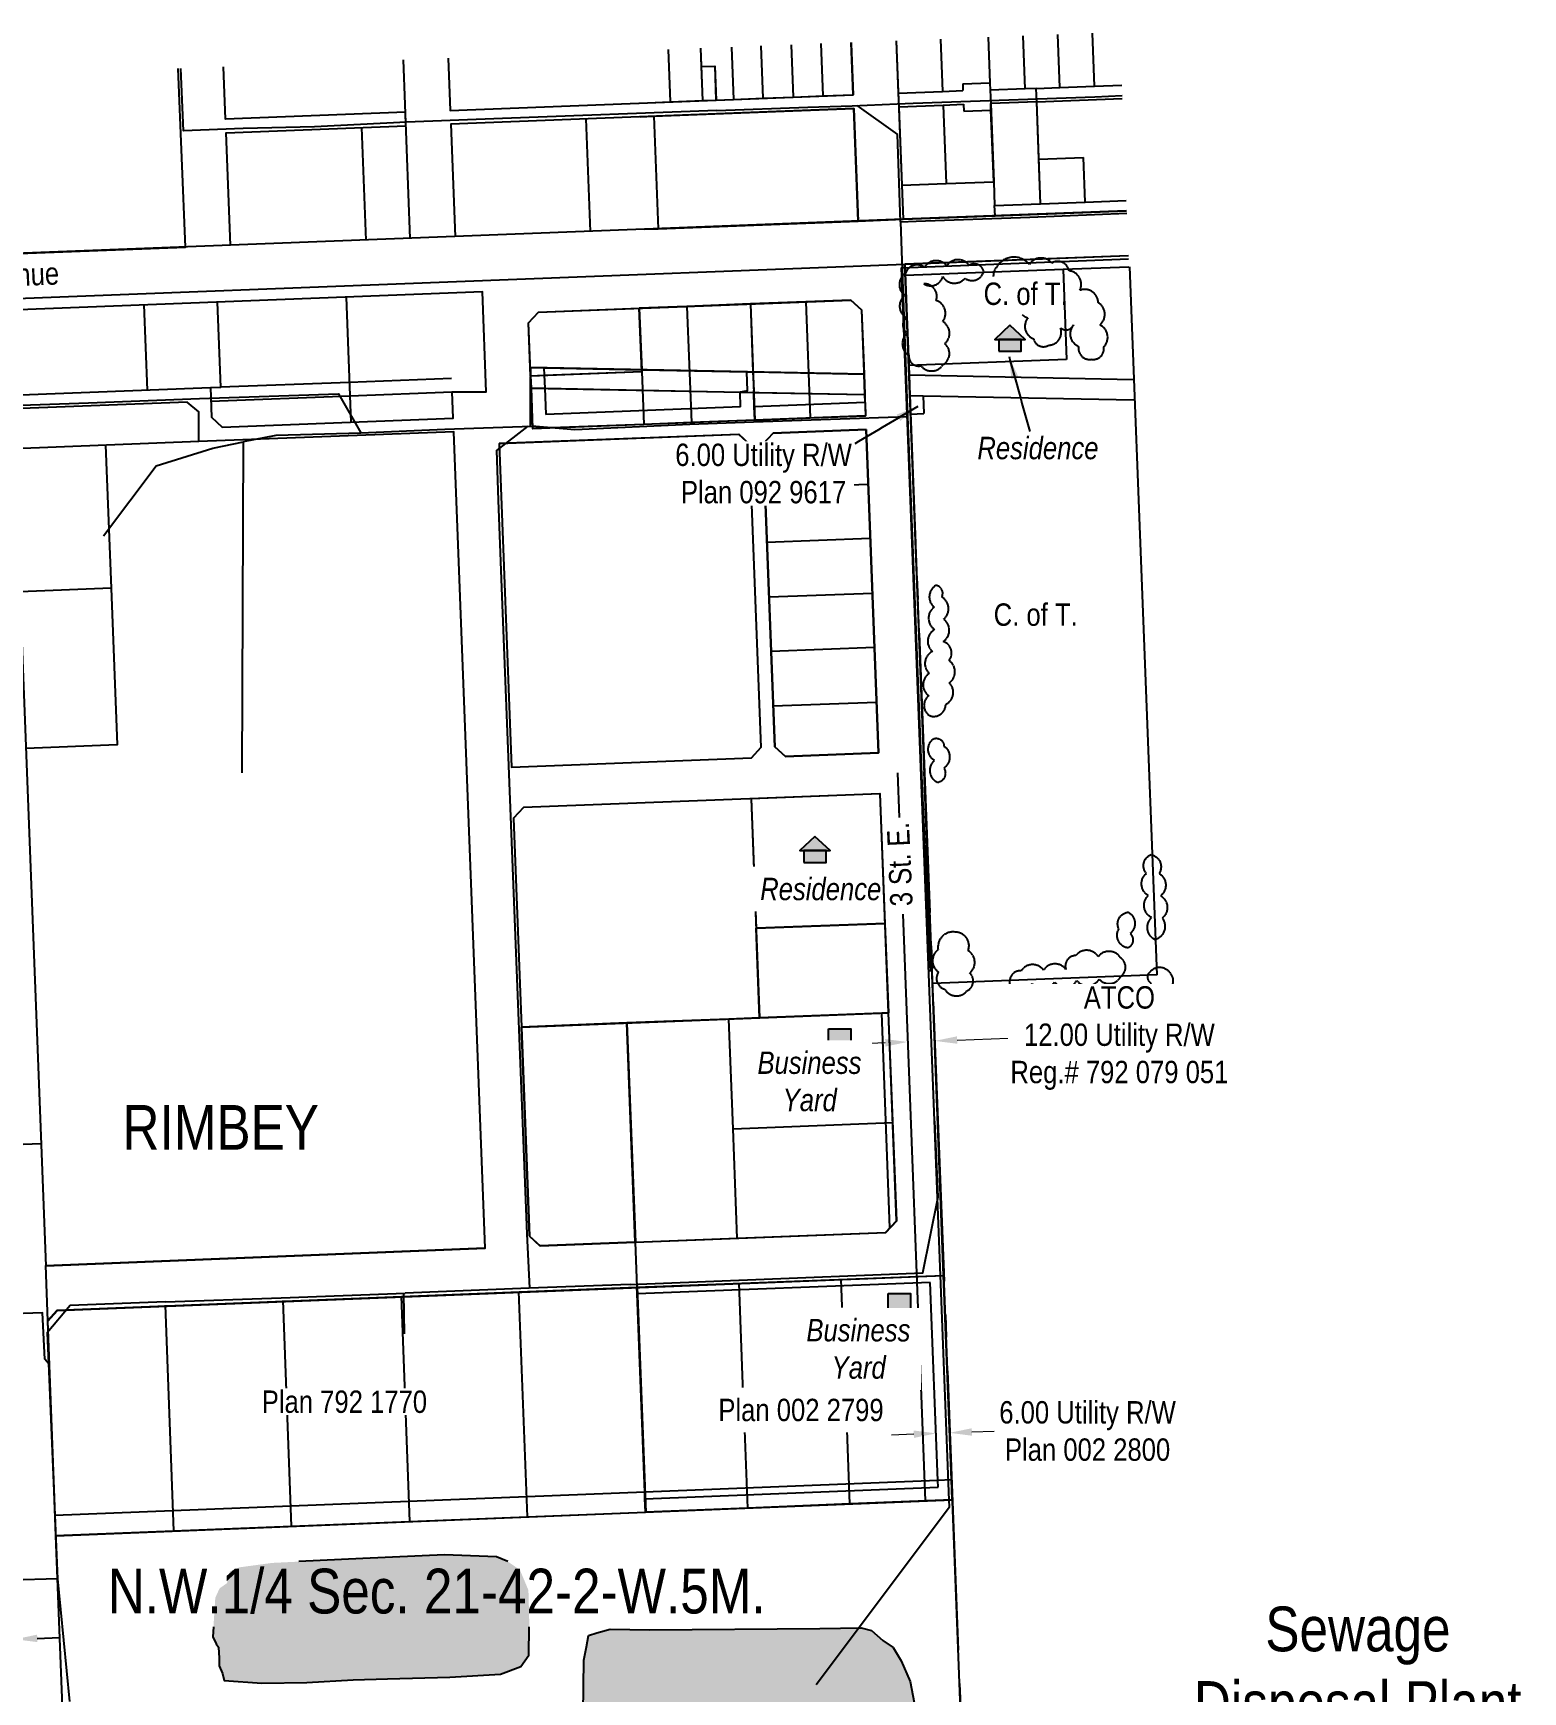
# Model space of a CAD drawing. Extents: x 670596 to 687743, y 5824540 to 5836613.
# Drawn here: x 687055 to 687721, y 5835144 to 5835885 of the extents above; entities that cross this region are included whole.
import ezdxf
from ezdxf.enums import TextEntityAlignment as Align

# ---------------------------------------------------------------- set-up
doc = ezdxf.new("R2010")
doc.units = 0
doc.header["$LTSCALE"] = 5
doc.header["$PDSIZE"] = 0.5
doc.linetypes.add('0', pattern=[1, 1, 0])
doc.linetypes.add('foc-QUARTERLINE', pattern=[33, 25, -3, 2, -3])
doc.layers.get('Defpoints').update_dxf_attribs({"color": 9})
doc.layers.add('10-20_pump_placements_Lin', color=7, linetype='Continuous', plot=False)
for name, color, linetype in [('AS-POWER', 104, 'foc-POWER'), ('AS-RESIDENCE', 14, 'Continuous'), ('AS-TELEPHONE', 224, 'foc-TEL'), ('C-SYMBOL', 7, 'Continuous'), ('F-RW', 190, 'Continuous'), ('L-QSEC', 8, 'foc-QUARTERLINE'), ('L-ROAD-T', 7, 'Continuous'), ('L-SEC', 7, 'Continuous'), ('L-TITLEDB', 4, 'Continuous'), ('L-TITLEDB-T', 4, 'Continuous'), ('T-BUSH', 110, '0'), ('T-WATER', 160, 'Continuous'), ('T-WATER-H', 133, 'Continuous')]:
    doc.layers.add(name, color=color, linetype=linetype)
doc.layers.add('F-RW-T', color=190, linetype='Continuous', lineweight=9)
doc.styles.add('175L', font='ARIALN.TTF', dxfattribs={"height": 20})
doc.styles.add('80CG', font='ARIALN.TTF', dxfattribs={"height": 10})
doc.styles.add('80L', font='ARIALN.TTF', dxfattribs={"height": 10})
doc.styles.add('foc-LtypeFont', font='ARIALN.TTF', dxfattribs={"height": 7.35})
doc.linetypes.add('foc-POWER', pattern='A,6,-1,["P",foc-LtypeFont,S=0.2,R=0,X=-0.625,Y=-0.75],-1.24,4', length=12.24)
doc.linetypes.add('foc-TEL', pattern='A,2,-1,["T",foc-LtypeFont,S=0.2,R=0,X=-0.425,Y=-0.75],-1.24,8', length=12.24)
doc.linetypes.add('foc-TEL-NOLINE', pattern='A,0,-2,["T",foc-LtypeFont,S=0.2,R=0,X=-0.425,Y=-0.75],-10.24', length=12.24)
doc.dimstyles.new('Compass 5 000', dxfattribs={"dimscale": 5, "dimtxt": 9, "dimasz": 2, "dimexe": 0.2, "dimexo": 0.0625, "dimgap": 0.5, "dimtad": 0, "dimtih": 1, "dimtoh": 1, "dimzin": 0, "dimdsep": 46, "dimtxsty": '80CG', "dimcen": 0.1, "dimse1": 1, "dimse2": 1, "dimclrd": 256, "dimclrt": 256, "dimaunit": 1, "dimadec": 4, "dimazin": 0, "dimtfac": 0.06, "dimtofl": 0, "dimtmove": 0, "dimatfit": 1, "dimfxl": 0.2, "dimtolj": 1, "dimtzin": 0, "dimlwd": -1, "dimarcsym": 0})

# ---------------------------------------------------------------- blocks, each defined once
blk = doc.blocks.new('*D567')
at = {"layer": 'Defpoints', "color": 0, "transparency": 16777216}
for p in [(687046.48, 5835167.3), (687047.45, 5835064.85), (687050.46, 5835064.96)]:
    blk.add_point(p, dxfattribs=at)
at = {"layer": 'F-RW', "transparency": 16777216}
for p, q in [((687033.47, 5835166.8), (687023.48, 5835166.41)), ((687056.47, 5835167.69), (687066.46, 5835168.08))]:
    blk.add_line(p, q, dxfattribs=at)
for points in [[(687033.4, 5835168.46), (687033.53, 5835165.13), (687043.46, 5835167.18)], [(687056.41, 5835169.36), (687056.54, 5835166.03), (687046.48, 5835167.3)]]:
    blk.add_solid(points, dxfattribs=at)
at = {"layer": 'F-RW', "transparency": 16777216, "insert": (686981.79, 5835166.41), "char_height": 10, "attachment_point": 5, "style": '80CG'}
blk.add_mtext('\\A1;3.00 Utility R/W\\PPlan 092 5275', dxfattribs=at)
blk = doc.blocks.new('*D641')
at = {"layer": 'Defpoints', "color": 0, "transparency": 16777216}
for p in [(687458.14, 5835263.42), (687464.14, 5835263.65), (687464.29, 5835259.58)]:
    blk.add_point(p, dxfattribs=at)
at = {"layer": 'F-RW-T', "transparency": 16777216}
for p, q in [((687448.3, 5835258.97), (687438.31, 5835258.59)), ((687474.29, 5835259.96), (687484.28, 5835260.35))]:
    blk.add_line(p, q, dxfattribs=at)
for points in [[(687448.24, 5835260.64), (687448.37, 5835257.3), (687458.29, 5835259.35)], [(687474.22, 5835261.63), (687474.35, 5835258.3), (687464.29, 5835259.58)]]:
    blk.add_solid(points, dxfattribs=at)
at = {"layer": 'F-RW-T', "transparency": 16777216, "insert": (687525.99, 5835260.35), "char_height": 10, "attachment_point": 5, "style": '80CG'}
blk.add_mtext('\\A1;6.00 Utility R/W\\PPlan 002 2800', dxfattribs=at)
blk = doc.blocks.new('*D651')
at = {"layer": 'Defpoints', "color": 0, "transparency": 16777216}
for p in [(687457.71, 5835434.8), (687450.81, 5835298.12), (687462.96, 5835298.59)]:
    blk.add_point(p, dxfattribs=at)
at = {"layer": 'F-RW-T', "transparency": 16777216}
for p, q in [((687435.56, 5835433.94), (687425.57, 5835433.56)), ((687467.7, 5835435.18), (687490.49, 5835436.06))]:
    blk.add_line(p, q, dxfattribs=at)
for points in [[(687435.5, 5835435.61), (687435.63, 5835432.28), (687445.55, 5835434.33)], [(687467.63, 5835436.85), (687467.76, 5835433.52), (687457.71, 5835434.8)]]:
    blk.add_solid(points, dxfattribs=at)
at = {"layer": 'F-RW-T', "transparency": 16777216, "insert": (687540.22, 5835436.06), "char_height": 10, "attachment_point": 5, "style": '80CG', "bg_fill": 3, "box_fill_scale": 1.1, "bg_fill_color": 256, "bg_fill_true_color": 13158600, "bg_fill_transparency": 0}
blk.add_mtext('\\A1;ATCO\\P12.00 Utility R/W\\PReg.# 792 079 051', dxfattribs=at)
blk = doc.blocks.new('res_other')
blk.add_hatch(color=14).paths.add_polyline_path([(-1.09, 0.73), (0.91, 0.73), (0.91, -0.69), (-1.09, -0.69)])
at = {"color": 14}
blk.add_lwpolyline([(-1.09, 0.73), (0.91, 0.73), (0.91, -0.69), (-1.09, -0.69)], close=True, dxfattribs=at)
blk = doc.blocks.new('res_occ')
for points in [[(0.1, 0.89), (-1.26, -0.37), (1.46, -0.37)], [(-0.9, -1.43), (1.1, -1.43), (1.1, -0.37), (-0.9, -0.37)]]:
    blk.add_hatch(color=14).paths.add_polyline_path(points)
at = {"color": 14}
for points in [[(0.1, 0.89), (-1.26, -0.37), (1.46, -0.37)], [(-0.9, -1.43), (1.1, -1.43), (1.1, -0.37), (-0.9, -0.37)]]:
    blk.add_lwpolyline(points, close=True, dxfattribs=at)

msp = doc.modelspace()

# ---------------------------------------------------------------- hatches: boundary and pattern name
at = {"layer": 'T-WATER-H'}
h = msp.add_hatch(color=256, dxfattribs=at)
h.dxf.hatch_style = 1
h.paths.add_polyline_path([(687140.038, 5835148.883), (687156.9, 5835147.609), (687177.027, 5835147.965), (687197.698, 5835149.226), (687213.11, 5835149.584), (687240.853, 5835150.299), (687263.519, 5835151.742), (687272.586, 5835155.182), (687276.214, 5835160.255), (687276.4, 5835175.476), (687276.042, 5835189.249), (687272.237, 5835198.311), (687266.98, 5835201.937), (687261.722, 5835204.113), (687238.514, 5835205.027), (687202.067, 5835203.408), (687161.451, 5835201.427), (687146.763, 5835199.439), (687142.592, 5835197.628), (687141.684, 5835194.367), (687141.321, 5835192.373), (687138.419, 5835190.381), (687137.875, 5835189.838), (687136.061, 5835185.851), (687134.967, 5835168.455), (687136.417, 5835165.193), (687137.504, 5835163.743), (687137.865, 5835158.85), (687137.864, 5835155.407), (687139.313, 5835151.964)])
h = msp.add_hatch(color=256, dxfattribs=at)
h.dxf.hatch_style = 1
h.paths.add_polyline_path([(687089.193, 5835050.864), (687091.188, 5835054.562), (687094.605, 5835055.7), (687112.544, 5835055.978), (687294.561, 5835061.337), (687299.117, 5835061.336), (687299.687, 5835063.043), (687300.876, 5835157.93), (687302.017, 5835163.905), (687302.873, 5835169.027), (687306.575, 5835170.165), (687312.555, 5835171.87), (687330.209, 5835171.58), (687406.292, 5835172.127), (687424.801, 5835172.406), (687429.356, 5835171.266), (687434.48, 5835166.711), (687439.035, 5835163.579), (687442.735, 5835157.602), (687446.742, 5835148.391), (687448.448, 5835139), (687450.436, 5835123.348), (687453.269, 5835081.777), (687456.392, 5835054.457), (687456.675, 5835049.334), (687457.52, 5835018.316), (687457.801, 5835007.218), (687456.09, 5834999.819), (687454.665, 5834996.974), (687451.532, 5834994.983), (687446.065, 5834994.083), (687261.337, 5834983.276), (687170.905, 5834979.349), (687094.474, 5834975.626), (687091.974, 5834977.768), (687089.832, 5834981.16), (687087.513, 5834987.229), (687087.289, 5834992.447), (687086.227, 5835021.538), (687086.532, 5835041.074), (687088.285, 5835048.421)])

# ---------------------------------------------------------------- linework, layer by layer
at = {"layer": '10-20_pump_placements_Lin'}
msp.add_lwpolyline([(687404.677, 5835147.023), (687464.242, 5835226.516), (687464.125, 5835229.538), (687460.251, 5835329.938), (687442.869, 5835780.447), (687544.279, 5835784.367)], dxfattribs=at)
msp.add_lwpolyline([(687404.677, 5835147.023), (687464.242, 5835226.516), (687464.125, 5835229.538), (687460.251, 5835329.938), (687442.869, 5835780.447), (687544.279, 5835784.367)], dxfattribs=at)
msp.add_lwpolyline([(687404.677, 5835147.023), (687464.242, 5835226.516), (687464.125, 5835229.538), (687460.251, 5835329.938), (687442.869, 5835780.447), (687544.279, 5835784.367)], dxfattribs=at)
msp.add_lwpolyline([(687404.677, 5835147.023), (687464.242, 5835226.516), (687464.125, 5835229.538), (687460.251, 5835329.938), (687442.869, 5835780.447), (687544.279, 5835784.367)], dxfattribs=at)
at = {"layer": 'AS-POWER'}
msp.add_line((687433.186, 5835545.268), (687435.423, 5835487.331), dxfattribs=at)
at = {"layer": 'AS-POWER', "flags": 128}
for points in [[(687180.367, 5835843.498), (687148.552, 5835842.697), (687121.864, 5835841.665), (687120.711, 5835869.559)], [(687460.882, 5835854.482), (687529.244, 5835856.872)], [(687529.244, 5835856.872), (687541.461, 5835857.404)], [(687360.211, 5835850.722), (687264.401, 5835847.191)], [(687360.211, 5835850.722), (687400.872, 5835852.164), (687420.744, 5835852.868), (687440.809, 5835853.743)], [(687422.81, 5835852.958), (687440.983, 5835840.079)], [(687440.809, 5835853.743), (687447.987, 5835854.091), (687460.882, 5835854.482)], [(687221.494, 5835845.485), (687180.367, 5835843.498)], [(687264.401, 5835847.191), (687221.494, 5835845.485)], [(687442.403, 5835800.968), (687440.983, 5835840.079)], [(687500.185, 5835803.058), (687543.49, 5835804.815)], [(687442.403, 5835800.968), (687449.405, 5835801.221), (687500.185, 5835803.058)], [(687442.403, 5835800.968), (687443.321, 5835774.964), (687443.894, 5835758.724)], [(687443.894, 5835758.724), (687445.487, 5835713.799)], [(687276.982, 5835709.648), (687276.923, 5835731.809)], [(686685.936, 5835705.024), (686708.025, 5835705.475), (686732.045, 5835706.539), (686756.841, 5835707.668), (686809.337, 5835709.849), (686841.365, 5835711.206), (686878.506, 5835712.561), (686919.463, 5835713.873), (686949.821, 5835715.04), (686979.271, 5835716.152), (686994.35, 5835716.721), (687044.815, 5835718.842), (687079.319, 5835720.066), (687129.062, 5835721.955), (687191.207, 5835724.118), (687201.127, 5835706.704)], [(687148.64, 5835702.823), (687163.26, 5835705.652), (687201.066, 5835706.701), (687238.682, 5835708.35), (687277.52, 5835709.67)], [(687275.839, 5835709.617), (687261.766, 5835698.775), (687262.513, 5835676.5)], [(687296.845, 5835707.964), (687277.52, 5835709.67)], [(687348.144, 5835710.408), (687296.845, 5835707.964)], [(687376.71, 5835711.468), (687348.144, 5835710.408)], [(687445.487, 5835713.799), (687376.71, 5835711.468)], [(687445.49, 5835713.748), (687451.953, 5835549.856)], [(687086.065, 5835660.563), (687109.675, 5835691.857), (687134.992, 5835699.714), (687148.623, 5835702.594)], [(687148.052, 5835554.635), (687148.636, 5835702.723)], [(687262.513, 5835676.5), (687264.045, 5835637.303)], [(687264.045, 5835637.303), (687268.039, 5835535.105)], [(687451.953, 5835549.856), (687455.724, 5835465.874)], [(687268.039, 5835535.105), (687275.258, 5835348.519)], [(687370.275, 5835327.872), (687452.308, 5835331.082), (687459.16, 5835365.061), (687457.681, 5835398.889)], [(687275.258, 5835348.519), (687276.462, 5835324.195)], [(687276.387, 5835324.192), (687220.932, 5835322.086)], [(687321.531, 5835325.942), (687276.387, 5835324.192)], [(687321.531, 5835325.942), (687370.127, 5835327.867), (687370.275, 5835327.872)], [(687113.734, 5835318.082), (687071.228, 5835316.545), (687060.876, 5835304.327), (687061.46, 5835290.646)], [(687113.734, 5835318.082), (687165.451, 5835319.953), (687220.932, 5835322.086)], [(687220.14, 5835322.057), (687220.502, 5835303.907)], [(687061.46, 5835290.646), (687059.918, 5835292.557), (687058.765, 5835313.268), (687041.65, 5835312.589), (687037.209, 5835309.231), (687003.845, 5835307.936)], [(687061.46, 5835290.646), (687065.569, 5835194.335), (687065.577, 5835194.254)], [(687065.569, 5835194.335), (687045.161, 5835193.686), (686997.571, 5835201.937)], [(687065.577, 5835194.254), (687070.905, 5835139.549)]]:
    msp.add_lwpolyline(points, dxfattribs=at)
at = {"layer": 'AS-TELEPHONE', "linetype": 'foc-TEL-NOLINE', "flags": 128}
msp.add_lwpolyline([(687444.308, 5835782.003), (687544.222, 5835785.845)], dxfattribs=at)
at = {"layer": 'F-RW', "flags": 128}
for points in [[(687503.267, 5835854.622), (687541.512, 5835856.078)], [(687504.237, 5835829.004), (687524.219, 5835829.747)], [(687524.971, 5835809.791), (687524.219, 5835829.747)], [(687195.989, 5835729.339), (687241.686, 5835731.09)], [(687276.892, 5835735.843), (687283, 5835735.723)], [(687283, 5835735.723), (687326.664, 5835734.864)], [(687283, 5835735.723), (687283.128, 5835732.371)], [(687283.128, 5835732.371), (687283.348, 5835726.571)], [(687326.664, 5835734.864), (687373.678, 5835733.929)], [(687373.678, 5835733.929), (687376.422, 5835733.875)], [(687374, 5835725.417), (687373.678, 5835733.929)], [(687376.422, 5835733.875), (687426.057, 5835732.896)], [(687446.189, 5835732.504), (687546.357, 5835730.511)], [(687134.125, 5835720.87), (687196.22, 5835723.249)], [(687138.464, 5835727.137), (687195.989, 5835729.339)], [(687196.22, 5835723.249), (687241.917, 5835724.999)], [(687277.24, 5835726.691), (687283.348, 5835726.571)], [(687283.348, 5835726.571), (687370.659, 5835724.849)], [(687283.348, 5835726.571), (687283.807, 5835714.849)], [(687374, 5835725.417), (687370.659, 5835724.849)], [(687370.659, 5835724.849), (687376.768, 5835724.728)], [(687370.911, 5835718.189), (687370.659, 5835724.849)], [(687376.768, 5835724.728), (687426.406, 5835723.744)], [(687446.537, 5835723.352), (687452.55, 5835723.231)], [(687452.55, 5835723.231), (687546.711, 5835721.328)], [(687452.55, 5835723.231), (687452.857, 5835715.223)], [(687370.911, 5835718.189), (687283.807, 5835714.849)], [(687426.54, 5835720.223), (687377.011, 5835718.321)], [(687446.857, 5835714.993), (687452.857, 5835715.223)], [(687440.988, 5835554.695), (687441.752, 5835534.723)], [(687452.979, 5835555.154), (687465.442, 5835229.59)], [(687443.411, 5835491.391), (687453.451, 5835229.131)], [(687437.633, 5835351.18), (687433.97, 5835447.17)], [(687455.703, 5835326.756), (687324.6, 5835321.726)], [(687459.103, 5835238.344), (687455.703, 5835326.756)], [(687459.103, 5835238.344), (687328.016, 5835233.135)], [(687328.132, 5835230.135), (687459.218, 5835235.346)], [(687465.1, 5835238.583), (687459.103, 5835238.344)], [(687459.218, 5835235.346), (687459.103, 5835238.344)], [(687328.016, 5835233.135), (687064.306, 5835222.656)]]:
    msp.add_lwpolyline(points, dxfattribs=at)
msp.add_lwpolyline([(687426.074, 5835732.89), (687276.908, 5835735.788), (687276.908, 5835726.636), (687426.426, 5835723.738)], close=True, dxfattribs=at)
at = {"layer": 'L-QSEC', "flags": 128}
for points in [[(687440.483, 5835881.918), (687443.531, 5835802.102)], [(687444.308, 5835782.003), (687475.352, 5834977.461)]]:
    msp.add_lwpolyline(points, dxfattribs=at)
at = {"layer": 'L-SEC', "flags": 128}
for points in [[(687543.446, 5835805.944), (687443.531, 5835802.102)], [(687443.507, 5835802.109), (686641.671, 5835771.112)], [(687444.308, 5835782.003), (687544.222, 5835785.845)], [(686642.435, 5835751.01), (687444.308, 5835782.004)]]:
    msp.add_lwpolyline(points, dxfattribs=at)
at = {"layer": 'L-TITLEDB', "flags": 128}
for points in [[(687240.222, 5835874.178), (687241.123, 5835850.726), (687421.237, 5835857.735), (687420.331, 5835881.139)], [(687353.02, 5835878.538), (687353.931, 5835855.121)], [(687353.369, 5835870.377), (687353.053, 5835878.539)], [(687366.749, 5835879.069), (687367.645, 5835855.668)], [(687381.043, 5835856.188), (687380.146, 5835879.586)], [(687393.541, 5835880.104), (687394.439, 5835856.711)], [(687407.835, 5835857.227), (687406.935, 5835880.622)], [(687420.357, 5835881.141), (687420.378, 5835880.587)], [(687420.378, 5835880.587), (687421.261, 5835857.743)], [(687440.464, 5835881.918), (687441.36, 5835858.515)], [(687460.26, 5835882.683), (687461.15, 5835859.272)], [(687481.588, 5835883.507), (687482.361, 5835863.138)], [(687498.027, 5835860.418), (687497.137, 5835884.108)], [(687513.574, 5835861), (687512.68, 5835884.709)], [(687529.122, 5835861.584), (687528.186, 5835885.308)], [(687223.194, 5835793.583), (687220.124, 5835873.402)], [(687338.443, 5835877.975), (687339.342, 5835854.581)], [(686961.988, 5835783.49), (687122.696, 5835789.7), (687119.455, 5835869.511)], [(687142.799, 5835790.479), (687140.874, 5835840.737), (687221.262, 5835843.856), (687221.028, 5835849.946), (687140.641, 5835846.828), (687139.742, 5835870.295)], [(687353.339, 5835870.347), (687359.429, 5835870.586), (687360.013, 5835855.348)], [(687353.369, 5835870.377), (687359.457, 5835870.614)], [(687353.954, 5835855.151), (687353.369, 5835870.377)], [(687360.036, 5835855.376), (687359.457, 5835870.614)], [(687381.043, 5835856.188), (687394.439, 5835856.711)], [(687394.439, 5835856.711), (687407.835, 5835857.227)], [(687407.835, 5835857.227), (687421.261, 5835857.743)], [(687441.36, 5835858.515), (687461.15, 5835859.272)], [(687441.36, 5835858.515), (687441.592, 5835852.422)], [(687461.15, 5835859.272), (687470.29, 5835859.623)], [(687470.174, 5835862.669), (687482.361, 5835863.138)], [(687470.174, 5835862.669), (687470.29, 5835859.623)], [(687482.361, 5835863.138), (687482.485, 5835859.837)], [(687498.027, 5835860.418), (687482.485, 5835859.837)], [(687482.485, 5835859.837), (687482.712, 5835853.842)], [(687503.04, 5835860.606), (687498.027, 5835860.418)], [(687503.04, 5835860.606), (687513.574, 5835861)], [(687503.267, 5835854.622), (687503.04, 5835860.606)], [(687513.574, 5835861), (687529.122, 5835861.584)], [(687529.122, 5835861.584), (687541.281, 5835862.056)], [(687423.415, 5835801.329), (687421.468, 5835851.646), (687241.357, 5835844.635), (687243.289, 5835794.359)], [(687325.818, 5835854.056), (687339.342, 5835854.581)], [(687332.103, 5835848.2), (687421.49, 5835851.653)], [(687339.342, 5835854.581), (687353.954, 5835855.151)], [(687353.954, 5835855.151), (687360.036, 5835855.376)], [(687360.036, 5835855.376), (687367.645, 5835855.668)], [(687367.645, 5835855.668), (687381.043, 5835856.188)], [(687421.49, 5835851.653), (687423.42, 5835801.336)], [(687441.592, 5835852.422), (687461.385, 5835853.182)], [(687441.592, 5835852.422), (687442.928, 5835817.312)], [(687461.385, 5835853.182), (687470.522, 5835853.533)], [(687461.385, 5835853.182), (687462.719, 5835818.08)], [(687470.522, 5835853.533), (687470.635, 5835850.483)], [(687470.635, 5835850.483), (687482.822, 5835850.955)], [(687503.267, 5835854.622), (687482.712, 5835853.842)], [(687482.822, 5835850.955), (687482.712, 5835853.842)], [(687482.712, 5835853.842), (687484.039, 5835818.879)], [(687484.039, 5835818.879), (687482.822, 5835850.955)], [(687504.237, 5835829.004), (687503.267, 5835854.622)], [(687504.987, 5835809.031), (687503.267, 5835854.622)], [(687201.449, 5835843.086), (687203.407, 5835792.819)], [(687301.646, 5835846.981), (687303.588, 5835796.694)], [(687326.048, 5835847.966), (687332.103, 5835848.2)], [(687332.103, 5835848.2), (687334.035, 5835797.902)], [(687504.987, 5835809.031), (687504.237, 5835829.004)], [(687442.928, 5835817.312), (687462.719, 5835818.08)], [(687442.928, 5835817.312), (687443.513, 5835802.109)], [(687462.719, 5835818.08), (687484.039, 5835818.879)], [(687484.039, 5835818.879), (687484.441, 5835808.268)], [(687484.441, 5835808.268), (687504.987, 5835809.031)], [(687484.615, 5835803.691), (687484.441, 5835808.268)], [(687484.615, 5835803.691), (687543.449, 5835805.885)], [(687504.987, 5835809.031), (687524.971, 5835809.791)], [(687524.971, 5835809.791), (687543.272, 5835810.465)], [(687327.945, 5835797.67), (687334.035, 5835797.902)], [(687334.035, 5835797.902), (687423.42, 5835801.336)], [(687423.42, 5835801.336), (687443.513, 5835802.109)], [(687443.513, 5835802.109), (687484.615, 5835803.691)], [(687544.222, 5835785.833), (687444.308, 5835782.004)], [(687475.347, 5834977.596), (687444.308, 5835782.004)], [(687515.072, 5835779.673), (687444.499, 5835776.977)], [(687444.499, 5835776.977), (687446.026, 5835736.781)], [(687544.418, 5835780.759), (687515.072, 5835779.673)], [(687515.072, 5835779.673), (687516.623, 5835739.487)], [(687557.094, 5835464.264), (687544.962, 5835780.779)], [(687048.386, 5835761.668), (687043.992, 5835756.926), (687045.282, 5835723.441), (687133.913, 5835726.86), (687134.42, 5835713.597), (687139.165, 5835709.21), (687242.389, 5835713.194), (687241.937, 5835724.933), (687257.162, 5835724.933), (687255.467, 5835769.667), (687048.386, 5835761.668)], [(687194.548, 5835767.312), (687196.691, 5835711.429)], [(687104.127, 5835763.819), (687105.582, 5835725.765)], [(687133.913, 5835726.86), (687138.483, 5835727.037), (687137.034, 5835765.091)], [(687276.126, 5835755.88), (687280.522, 5835760.624)], [(687277.049, 5835732.083), (687326.712, 5835734), (687325.617, 5835762.316)], [(687280.522, 5835760.624), (687325.61, 5835762.355)], [(687346.927, 5835763.171), (687325.61, 5835762.355)], [(687325.61, 5835762.355), (687326.664, 5835734.864)], [(687375.27, 5835764.254), (687346.927, 5835763.171)], [(687346.927, 5835763.171), (687348.904, 5835711.237)], [(687400.025, 5835765.205), (687375.27, 5835764.254)], [(687375.27, 5835764.254), (687376.422, 5835733.875)], [(687375.277, 5835764.231), (687377.263, 5835712.299)], [(687420.211, 5835765.983), (687400.025, 5835765.205)], [(687400.025, 5835765.205), (687401.995, 5835713.271)], [(687424.958, 5835761.588), (687420.211, 5835765.983)], [(687424.958, 5835761.588), (687426.057, 5835732.896)], [(687276.892, 5835735.843), (687276.126, 5835755.88)], [(687516.623, 5835739.487), (687446.026, 5835736.781)], [(687277.032, 5835732.138), (687276.892, 5835735.843)], [(687277.032, 5835732.138), (687283.128, 5835732.371)], [(687277.032, 5835732.138), (687277.24, 5835726.691)], [(687283.128, 5835732.371), (687326.695, 5835734.038)], [(687326.664, 5835734.864), (687326.695, 5835734.038)], [(687326.695, 5835734.038), (687327.587, 5835710.422)], [(687376.422, 5835733.875), (687376.738, 5835725.551)], [(687426.057, 5835732.896), (687426.406, 5835723.744)], [(687446.026, 5835736.781), (687446.189, 5835732.504)], [(687446.189, 5835732.504), (687446.537, 5835723.352)], [(687277.24, 5835726.691), (687277.934, 5835708.519)], [(687376.768, 5835724.728), (687376.738, 5835725.551)], [(687377.011, 5835718.321), (687376.768, 5835724.728)], [(687426.54, 5835720.223), (687426.406, 5835723.744)], [(687446.537, 5835723.352), (687446.857, 5835714.993)], [(687060.244, 5835334.217), (687256.642, 5835342.199), (687242.623, 5835707.102), (687128.737, 5835702.707), (687128.737, 5835715.971), (687123.485, 5835720.358), (687045.516, 5835717.351), (687060.244, 5835334.217)], [(687377.239, 5835712.321), (687377.011, 5835718.321)], [(687426.54, 5835720.223), (687426.77, 5835714.222)], [(687327.587, 5835710.422), (687277.934, 5835708.519)], [(687348.904, 5835711.237), (687327.587, 5835710.422)], [(687377.239, 5835712.321), (687348.904, 5835711.237)], [(687377.239, 5835712.321), (687401.995, 5835713.271)], [(687380.992, 5835701.794), (687386.149, 5835566.328), (687390.895, 5835561.934), (687432.531, 5835563.523), (687427.003, 5835708.132)], [(687427.003, 5835708.132), (687385.387, 5835706.534)], [(687401.995, 5835713.271), (687426.77, 5835714.222)], [(687446.857, 5835714.993), (687452.979, 5835555.154)], [(687128.737, 5835702.707), (687046.188, 5835699.516)], [(687086.998, 5835701.095), (687089.452, 5835637.147), (687048.658, 5835635.573)], [(687370.153, 5835705.955), (687262.919, 5835701.846)], [(687370.153, 5835705.955), (687374.901, 5835701.558)], [(687380.992, 5835701.794), (687385.387, 5835706.534)], [(687381.745, 5835681.994), (687427.935, 5835683.763)], [(687428.866, 5835659.397), (687382.673, 5835657.628)], [(687089.452, 5835637.147), (687092.16, 5835567.11), (687051.352, 5835565.536)], [(687383.601, 5835633.264), (687429.797, 5835635.03)], [(687430.728, 5835610.662), (687384.529, 5835608.898)], [(687385.457, 5835584.532), (687431.66, 5835586.298)], [(687456.6, 5835460.413), (687452.979, 5835555.154)], [(687058.152, 5835388.825), (687038.048, 5835388.023), (687039.961, 5835338.109), (687035.134, 5835333.038), (686891.849, 5835327.301), (686669.043, 5835318.763), (686664.29, 5835323.156), (686657.676, 5835492.894), (686798.021, 5835498.603), (686797.737, 5835505.927), (686657.38, 5835500.509), (686655.889, 5835538.803), (686883.339, 5835547.584), (686888.803, 5835406.371)], [(687273.776, 5835539.109), (687269.384, 5835534.366), (687272.977, 5835440.953), (687276.568, 5835347.539), (687281.314, 5835343.147), (687435.852, 5835349.105), (687440.656, 5835354.292), (687437.079, 5835447.284), (687433.264, 5835545.264), (687273.776, 5835539.109)], [(687433.186, 5835545.268), (687375.627, 5835543.074)], [(687272.977, 5835440.953), (687379.474, 5835445.057), (687375.706, 5835543.052)], [(687375.627, 5835543.074), (687377.841, 5835485.151)], [(687377.841, 5835485.151), (687435.423, 5835487.331)], [(687435.52, 5835487.328), (687377.939, 5835485.129)], [(687435.423, 5835487.331), (687436.969, 5835447.286)], [(687379.363, 5835445.078), (687377.841, 5835485.151)], [(687557.094, 5835464.264), (687456.6, 5835460.413)], [(687461.586, 5835329.989), (687456.6, 5835460.413)], [(687319.971, 5835442.807), (687272.864, 5835441.009)], [(687272.864, 5835441.009), (687276.425, 5835347.594)], [(687365.669, 5835444.553), (687319.971, 5835442.807)], [(687323.713, 5835344.824), (687319.971, 5835442.807)], [(687320.083, 5835442.766), (687323.857, 5835344.785)], [(687323.713, 5835344.824), (687369.413, 5835346.571), (687435.709, 5835349.108), (687440.515, 5835354.293), (687436.969, 5835447.286)], [(687379.363, 5835445.078), (687365.669, 5835444.553)], [(687367.541, 5835395.561), (687365.669, 5835444.553)], [(687433.97, 5835447.17), (687379.363, 5835445.078)], [(687379.474, 5835445.057), (687437.079, 5835447.284)], [(687436.969, 5835447.286), (687433.97, 5835447.17)], [(687367.541, 5835395.561), (687438.834, 5835398.286)], [(687369.413, 5835346.571), (687367.541, 5835395.561)], [(687276.425, 5835347.594), (687281.169, 5835343.2)], [(687323.713, 5835344.824), (687281.169, 5835343.2)], [(687323.713, 5835344.824), (687324.484, 5835324.723)], [(687060.097, 5835334.343), (687256.497, 5835342.26)], [(687060.097, 5835334.343), (687061.034, 5835309.674)], [(687061.034, 5835309.674), (687065.433, 5835314.451), (687324.484, 5835324.723), (687461.586, 5835329.989)], [(687064.843, 5835213.534), (687061.189, 5835309.549), (687065.587, 5835314.327), (687461.735, 5835329.995)], [(687465.1, 5835238.583), (687461.586, 5835329.989)], [(687275.635, 5835222.054), (687271.809, 5835322.712)], [(687324.6, 5835321.726), (687324.484, 5835324.723)], [(687324.635, 5835324.684), (687328.545, 5835224.103)], [(687372.083, 5835277.143), (687370.182, 5835326.468)], [(687416.51, 5835311.88), (687415.881, 5835328.215)], [(687113.649, 5835316.682), (687117.452, 5835215.751)], [(687170.18, 5835217.849), (687166.351, 5835318.695)], [(687219.089, 5835320.704), (687222.918, 5835219.957)], [(687328.016, 5835233.135), (687324.6, 5835321.726)], [(687061.034, 5835309.674), (687064.306, 5835222.656)], [(687417.848, 5835277.143), (687417.712, 5835280.673)], [(687374.056, 5835225.958), (687372.715, 5835260.742)], [(687419.75, 5835227.774), (687418.48, 5835260.742)], [(687465.442, 5835229.59), (687465.1, 5835238.583)], [(687074.569, 5834961.525), (687064.843, 5835213.534), (687465.624, 5835229.597)], [(687328.132, 5835230.135), (687328.016, 5835233.135)], [(687328.362, 5835224.141), (687328.132, 5835230.135)], [(687419.75, 5835227.774), (687374.056, 5835225.958)], [(687465.442, 5835229.59), (687419.75, 5835227.774)], [(687064.306, 5835222.656), (687064.656, 5835213.658)], [(687170.18, 5835217.849), (687222.918, 5835219.957)], [(687222.918, 5835219.957), (687275.635, 5835222.054)], [(687275.635, 5835222.054), (687328.362, 5835224.141)], [(687374.056, 5835225.958), (687328.362, 5835224.141)], [(687064.656, 5835213.658), (687117.452, 5835215.751)], [(687117.452, 5835215.751), (687170.18, 5835217.849)]]:
    msp.add_lwpolyline(points, dxfattribs=at)
for points in [[(687420.217, 5835765.975), (687424.966, 5835761.582), (687426.793, 5835714.216), (687277.959, 5835708.465), (687276.136, 5835755.825), (687280.53, 5835760.57)], [(687427.028, 5835708.126), (687432.603, 5835563.519), (687390.968, 5835561.917), (687386.221, 5835566.309), (687381.019, 5835701.773), (687385.413, 5835706.515)], [(687374.928, 5835701.535), (687370.179, 5835705.931), (687262.946, 5835701.787), (687268.505, 5835557.207), (687375.736, 5835561.328), (687380.134, 5835566.07)]]:
    msp.add_lwpolyline(points, close=True, dxfattribs=at)
at = {"layer": 'T-BUSH', "flags": 128}
for points in [[(687445.468, 5835751.277, 0.5205671), (687446.13, 5835741.299, 0.5205671), (687451.501, 5835736.631, 0.5205671), (687461.487, 5835737.167, 0.5205671), (687462.146, 5835746.457, 0.5205671), (687461.237, 5835756.383, 0.5205671), (687458.31, 5835765.826, 0.5205671), (687452.839, 5835773.281, 0.5205671), (687461.251, 5835776.582, 0.5205671), (687471.216, 5835775.748, 0.5205671), (687479.565, 5835778.691, 0.5205671), (687473.027, 5835781.529, 0.5205671), (687463.029, 5835781.334, 0.5205671), (687453.065, 5835780.626, 0.5205671), (687444.69, 5835778.041, 0.5205671), (687444.227, 5835768.052, 0.5205671), (687444.928, 5835758.082, 0.5205671)], [(687455.406, 5835580.175, 0.5205671), (687462.587, 5835585.248, 0.5205671), (687464.191, 5835594.85, 0.5205671), (687464.066, 5835604.849, 0.5205671), (687461.505, 5835613.353, 0.5205671), (687461.67, 5835623.352, 0.5205671), (687460.831, 5835633.267, 0.5205671), (687458.225, 5835638.421, 0.5205671), (687457.378, 5835628.699, 0.5205671), (687457.632, 5835618.702, 0.5205671), (687456.621, 5835608.885, 0.5205671), (687455.188, 5835599.09, 0.5205671), (687454.986, 5835589.092, 0.5205671)], [(687458.959, 5835550.227, -0.5205671), (687457.527, 5835560.124, -0.5205671), (687457.106, 5835569.866, -0.5205671), (687461.8, 5835566.603, -0.5205671), (687461.758, 5835556.772, -0.5205671)], [(687556.151, 5835480.039, -0.5205671), (687554.64, 5835489.925, -0.5205671), (687553.129, 5835499.81, -0.5205671), (687552.299, 5835509.696, -0.5205671), (687554.409, 5835518.066, -0.5205671), (687557.98, 5835509.657, -0.5205671), (687558.671, 5835499.68, -0.5205671), (687559.362, 5835489.704, -0.5205671)], [(687544.019, 5835476.352, -0.5205671), (687539.942, 5835484.833, -0.5205671), (687544.195, 5835492.339, -0.5205671), (687545.042, 5835482.795, -0.5205671)], [(687459.192, 5835475.556, 0.5205671), (687459.373, 5835465.558, 0.5205671), (687462.104, 5835457.953, 0.5205671), (687472.071, 5835457.132, 0.5205671), (687473.367, 5835465.208, 0.5205671), (687472.597, 5835475.122, 0.5205671), (687467.002, 5835483.41, 0.5205671)], [(687491.301, 5835459.826, 0.5205671), (687501.28, 5835460.469, 0.5205671), (687511.26, 5835461.111, 0.5205671), (687521.239, 5835461.754, 0.5205671), (687531.218, 5835462.397, 0.5205671), (687540.779, 5835463.503, 0.5205671), (687540.732, 5835471.998, 0.5205671), (687530.743, 5835472.468, 0.5205671), (687520.754, 5835472.938, 0.5205671), (687516.311, 5835466.763, 0.5205671), (687506.315, 5835466.461, 0.5205671), (687496.32, 5835466.158, 0.5205671)], [(687554.395, 5835466.137, -0.5205671), (687563.045, 5835464.784, -0.5205671), (687560.847, 5835456.98, -0.5205671), (687554.393, 5835460.527, -0.5205671)]]:
    msp.add_lwpolyline(points, format="xyb", close=True, dxfattribs=at)
msp.add_lwpolyline([(687496.811, 5835759.512, 0.1363729), (687499.334, 5835758.059, 0.5205671), (687501.866, 5835748.679, 0.5205671), (687508.548, 5835745.807, 0.5205671), (687513.881, 5835753.622, 0.5205671), (687519.73, 5835754.928, 0.5205671), (687521.989, 5835745.301, 0.5205671), (687527.724, 5835739.515, 0.5205671), (687533.233, 5835745.05, 0.5205671), (687531.457, 5835754.891, 0.5205671), (687530.741, 5835764.861, 0.5205671), (687522.567, 5835770.354, 0.5205671), (687517.732, 5835779.054, 0.5205671), (687509.987, 5835782.509, 0.5205671), (687500.008, 5835781.862, 0.5205671), (687485.448, 5835780.917, 0.1973708), (687483.866, 5835776.557, 0.1973708)], format="xyb", dxfattribs=at)
at = {"layer": 'T-WATER', "flags": 128}
for points in [[(687266.802, 5835202.01), (687261.722, 5835204.113), (687238.514, 5835205.027), (687202.067, 5835203.408), (687173.409, 5835202.01)], [(687135.247, 5835172.912), (687134.967, 5835168.455), (687136.417, 5835165.193), (687137.504, 5835163.743), (687137.865, 5835158.85), (687137.864, 5835155.407), (687139.313, 5835151.964), (687140.038, 5835148.883), (687156.9, 5835147.609), (687177.027, 5835147.965), (687197.698, 5835149.226), (687213.11, 5835149.584), (687240.853, 5835150.299), (687263.519, 5835151.742), (687272.586, 5835155.182), (687276.214, 5835160.255), (687276.369, 5835172.912)], [(687299.687, 5835063.043), (687300.876, 5835157.93), (687302.017, 5835163.905), (687302.873, 5835169.027), (687306.575, 5835170.165), (687312.555, 5835171.87), (687330.209, 5835171.58), (687406.292, 5835172.127), (687424.801, 5835172.406), (687429.356, 5835171.266), (687434.48, 5835166.711), (687439.035, 5835163.579), (687442.735, 5835157.602), (687446.742, 5835148.391), (687448.448, 5835139)]]:
    msp.add_lwpolyline(points, dxfattribs=at)

# ---------------------------------------------------------------- block references
at = {"layer": 'AS-RESIDENCE', "rotation": 359.9812632251431}
for name, p, xscale, yscale, zscale in [('res_occ', (687490.811, 5835750.282), 5.000595070813415, 5.000595070813415, 5.000595070813415), ('res_occ', (687403.641, 5835521.763), 5.000595070813415, 5.000595070813415, 5.000595070813415), ('res_other', (687415.591, 5835436.546), 5, 5, 5)]:
    msp.add_blockref(name, p, dxfattribs=dict(at, xscale=xscale, yscale=yscale, zscale=zscale))

# ---------------------------------------------------------------- texts
at = {"layer": 'C-SYMBOL', "color": 3, "style": '175L'}
for s, p in [('RIMBEY', (687138.484, 5835380.119)), ('N.W.1/4 Sec. 21-42-2-W.5M.', (687235.046, 5835172.847))]:
    msp.add_text(s, height=20, dxfattribs=at).set_placement(p, align=Align.BOTTOM_CENTER)
at = {"layer": 'C-SYMBOL', "color": 3, "insert": (687571.404, 5835181.927), "char_height": 20, "attachment_point": 1, "rotation": 359.981263, "style": '175L'}
msp.add_mtext_dynamic_manual_height_columns('\\pi34.066;Sewage \\P\\pi2.1419;Disposal Plant\\P\\pi1.5621;Plan 3755 HW', width=148.88143, gutter_width=50, heights=[0], dxfattribs=at)
at = {"layer": 'L-ROAD-T', "style": '80L'}
msp.add_text('50th Avenue', height=10, rotation=2.193519, dxfattribs=at).set_placement((687034.08, 5835776.756), align=Align.MIDDLE_CENTER)
at = {"layer": 'L-ROAD-T', "insert": (687437.856, 5835494.478), "char_height": 10, "attachment_point": 1, "rotation": 92.571467, "style": '80L'}
msp.add_mtext_dynamic_manual_height_columns('\\pi0.27851;3 St. E.', width=36.69618, gutter_width=50, heights=[0], dxfattribs=at)
at = {"layer": 'L-TITLEDB-T', "char_height": 10, "attachment_point": 1, "rotation": 359.981263, "style": '80L'}
for s, width, insert in [('\\pi0.32285;C. of T.', 36.68254, (687479.199, 5835773.819)), ('\\pi18.706;C. of T.', 73.44925, (687465.32, 5835630.385))]:
    msp.add_mtext_dynamic_manual_height_columns(s, width=width, gutter_width=50, heights=[0], dxfattribs=dict(at, insert=insert))

# ---------------------------------------------------------------- dimensions: what is measured, and where the dimension line sits
at = {"layer": 'F-RW'}
dim = msp.add_linear_dim(base=(687046.478, 5835167.302), p1=(687047.447, 5835064.846), p2=(687050.464, 5835064.963), angle=2.23053, text='3.00 Utility R/W\\PPlan 092 5275', dimstyle='Compass 5 000', dxfattribs=at)
dim.commit()
dim.dimension.update_dxf_attribs({"geometry": '*D567', "text_midpoint": (686981.788, 5835166.406), "dimtype": 161})
at = {"layer": 'F-RW-T'}
dim = msp.add_aligned_dim(p1=(687458.139, 5835263.423), p2=(687464.139, 5835263.652), distance=-4.074, text='6.00 Utility R/W\\PPlan 002 2800', dimstyle='Compass 5 000', dxfattribs=at)
dim.commit()
dim.dimension.update_dxf_attribs({"geometry": '*D641', "text_midpoint": (687525.992, 5835260.346)})

# ---------------------------------------------------------------- leaders
at = {"layer": 'F-RW-T', "path_type": 1}
msp.add_leader([(687450.066, 5835718.477), (687421.908, 5835701.736)], dimstyle='Compass 5 000', override={"dimgap": 0.5, "dimtad": 0}, dxfattribs=at)

# ---------------------------------------------------------------- next in the draw order: texts
at = {"layer": 'AS-RESIDENCE', "insert": (687476.747, 5835704.854), "char_height": 10.00119, "attachment_point": 1, "rotation": 359.981263, "style": '175L', "bg_fill": 2}
msp.add_mtext_dynamic_manual_height_columns('{\\fArial Narrow|b0|i1|c0|p34;Residence}', width=18.19126, gutter_width=100, heights=[0], dxfattribs=at)
at = {"layer": 'F-RW-T', "insert": (687381.152, 5835688.393), "char_height": 10, "attachment_point": 5, "rotation": 359.981263, "style": '80CG', "bg_fill": 3, "box_fill_scale": 1.1, "bg_fill_color": 256, "bg_fill_transparency": 0}
msp.add_mtext('\\A1;6.00 Utility R/W\\PPlan 092 9617', dxfattribs=at)
at = {"layer": 'L-TITLEDB-T', "insert": (687156.341, 5835278.516), "char_height": 10, "attachment_point": 1, "rotation": 359.981263, "style": '80L', "bg_fill": 3, "box_fill_scale": 1.1, "bg_fill_color": 256, "bg_fill_transparency": 0}
msp.add_mtext_dynamic_manual_height_columns('\\pi0.5002;Plan 792 1770', width=73.44925, gutter_width=50, heights=[0], dxfattribs=at)
at = {"layer": 'L-TITLEDB-T', "insert": (687360.476, 5835274.825), "char_height": 10, "attachment_point": 1, "rotation": 359.981263, "style": '80L', "bg_fill": 2}
msp.add_mtext_dynamic_manual_height_columns('\\pi0.47633;Plan 002 2799', width=73.44925, gutter_width=50, heights=[0], dxfattribs=at)

# ---------------------------------------------------------------- next in the draw order: dimensions: what is measured, and where the dimension line sits
at = {"layer": 'F-RW-T'}
dim = msp.add_linear_dim(base=(687457.706, 5835434.797), p1=(687450.81, 5835298.118), p2=(687462.961, 5835298.586), angle=2.209702, text='ATCO\\P12.00 Utility R/W\\PReg.# 792 079 051', dimstyle='Compass 5 000', override={"dimtfill": 1}, dxfattribs=at)
dim.commit()
dim.dimension.update_dxf_attribs({"geometry": '*D651', "text_midpoint": (687540.222, 5835436.062), "dimtype": 161})

# ---------------------------------------------------------------- next in the draw order: block references
at = {"layer": 'AS-RESIDENCE', "xscale": 5, "yscale": 5, "zscale": 5, "rotation": 359.9812632251431}
msp.add_blockref('res_other', (687442.314, 5835318.282), dxfattribs=at)

# ---------------------------------------------------------------- next in the draw order: texts
at = {"layer": 'AS-RESIDENCE', "char_height": 10.00119, "attachment_point": 1, "rotation": 359.981263, "style": '175L', "bg_fill": 2}
for s, width, insert in [('{\\fArial Narrow|b0|i1|c0|p34;Residence}', 18.19126, (687379.661, 5835507.719)), ('\\pi0.29901;{\\fArial Narrow|b0|i1|c0|p34;Business \\P\\pi11.586;Yard}', 46.5653, (687378.135, 5835430.06))]:
    msp.add_mtext_dynamic_manual_height_columns(s, width=width, gutter_width=100, heights=[0], dxfattribs=dict(at, insert=insert))

# ---------------------------------------------------------------- next in the draw order: leaders
at = {"layer": 'AS-RESIDENCE', "path_type": 1}
msp.add_leader([(687490.885, 5835740.744), (687500.146, 5835707.233)], dimstyle='Compass 5 000', override={"dimgap": 0.5, "dimtad": 0}, dxfattribs=at)

# ---------------------------------------------------------------- next in the draw order: texts
at = {"layer": 'AS-RESIDENCE', "insert": (687400.004, 5835310.473), "char_height": 10.00119, "attachment_point": 1, "rotation": 359.981263, "style": '175L', "bg_fill": 2}
msp.add_mtext_dynamic_manual_height_columns('\\pi0.29901;{\\fArial Narrow|b0|i1|c0|p34;Business \\P\\pi11.586;Yard}', width=46.5653, gutter_width=100, heights=[0], dxfattribs=at)

doc.saveas('drawing.dxf')
